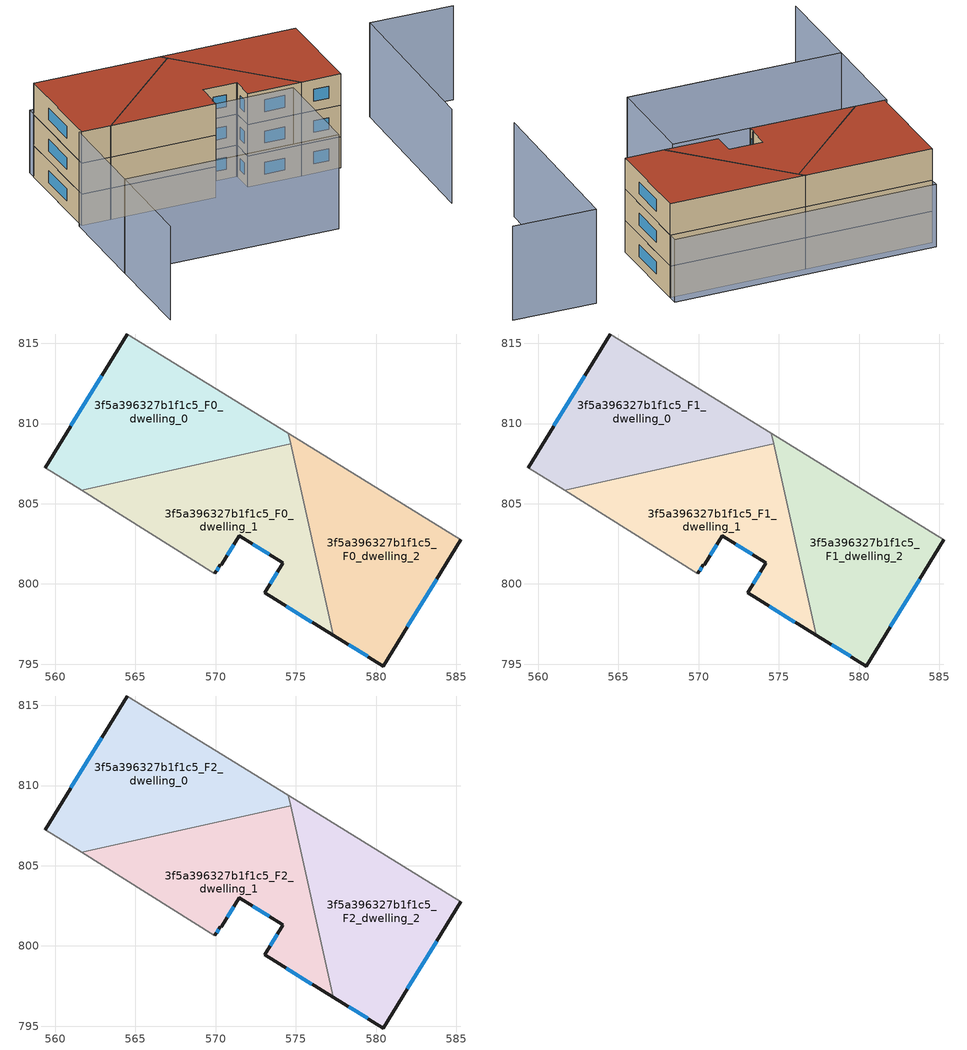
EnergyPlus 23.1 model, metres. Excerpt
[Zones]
3f5a396327b1f1c5_F0_dwelling_0
 floor ground (EU_floor_Construction): 574.52,809.39 574.67,808.74 561.65,805.83 559.37,807.26 564.5,815.58 z0
 wall outside (EU_wall_Construction): 564.5,815.58 559.37,807.26 z0:3
 wall adiabatic (EU_wall_Construction): 574.52,809.39 564.5,815.58 / 559.37,807.26 561.65,805.83 z0:3
 wall to 3f5a396327b1f1c5_F0_dwelling_1 (EU_wall_Construction): 561.65,805.83 574.67,808.74 z0:3
 wall to 3f5a396327b1f1c5_F0_dwelling_2 (EU_wall_Construction): 574.67,808.74 574.52,809.39 z0:3
 window (EU_Window_Construction): 562.9,812.99 560.97,809.85 z0.93:2.07
3f5a396327b1f1c5_F0_dwelling_1
 floor ground (EU_floor_Construction): 574.67,808.74 577.34,796.8 573.05,799.45 574.19,801.29 574.16,801.31 574.17,801.34 571.48,803 570.39,801.22 570.35,801.16 570.29,801.2 569.95,800.66 569.95,800.65 561.65,805.83 z0
 wall outside (EU_wall_Construction): 569.95,800.66 570.29,801.2 570.35,801.16 570.39,801.22 571.48,803 574.17,801.34 574.16,801.31 574.19,801.29 573.05,799.45 577.34,796.8 z0:3
 wall adiabatic (EU_wall_Construction): 561.65,805.83 569.95,800.65 569.95,800.66 z0:3
 wall to 3f5a396327b1f1c5_F0_dwelling_2 (EU_wall_Construction): 577.34,796.8 574.67,808.74 z0:3
 window (EU_Window_Construction): 572.32,802.48 573.33,801.85 / 570.73,801.77 571.14,802.44 / 570.06,800.83 570.19,801.03 / 574.39,798.62 576,797.63 / 573.83,800.71 573.41,800.02 z0.93:2.07
3f5a396327b1f1c5_F0_dwelling_2
 floor ground (EU_floor_Construction): 585.29,802.74 580.45,794.88 577.34,796.8 574.52,809.39 z0
 wall outside (EU_wall_Construction): 577.34,796.8 580.45,794.88 585.29,802.74 z0:3
 wall adiabatic (EU_wall_Construction): 585.29,802.74 574.52,809.39 z0:3
 window (EU_Window_Construction): 581.96,797.33 583.78,800.29 / 578.31,796.21 579.48,795.48 z0.93:2.07
3f5a396327b1f1c5_F1_dwelling_0
 floor to 3f5a396327b1f1c5_F0_dwelling_0 (EU_floor_Construction): 574.52,809.39 574.67,808.74 561.65,805.83 559.37,807.26 564.5,815.58 z3
 wall outside (EU_wall_Construction): 564.5,815.58 559.37,807.26 z3:6
 wall adiabatic (EU_wall_Construction): 574.52,809.39 564.5,815.58 / 559.37,807.26 561.65,805.83 z3:6
 wall to 3f5a396327b1f1c5_F1_dwelling_1 (EU_wall_Construction): 561.65,805.83 574.67,808.74 z3:6
 wall to 3f5a396327b1f1c5_F1_dwelling_2 (EU_wall_Construction): 574.67,808.74 574.52,809.39 z3:6
 window (EU_Window_Construction): 562.9,812.99 560.97,809.85 z3.93:5.07
3f5a396327b1f1c5_F1_dwelling_1
 floor to 3f5a396327b1f1c5_F0_dwelling_1 (EU_floor_Construction): 574.67,808.74 577.34,796.8 573.05,799.45 574.19,801.29 574.16,801.31 574.17,801.34 571.48,803 570.39,801.22 570.35,801.16 570.29,801.2 569.95,800.66 569.95,800.65 561.65,805.83 z3
 wall outside (EU_wall_Construction): 569.95,800.66 570.29,801.2 570.35,801.16 570.39,801.22 571.48,803 574.17,801.34 574.16,801.31 574.19,801.29 573.05,799.45 577.34,796.8 z3:6
 wall adiabatic (EU_wall_Construction): 561.65,805.83 569.95,800.65 569.95,800.66 z3:6
 wall to 3f5a396327b1f1c5_F1_dwelling_2 (EU_wall_Construction): 577.34,796.8 574.67,808.74 z3:6
 window (EU_Window_Construction): 572.32,802.48 573.33,801.85 / 570.73,801.77 571.14,802.44 / 570.06,800.83 570.19,801.03 / 574.39,798.62 576,797.63 / 573.83,800.71 573.41,800.02 z3.93:5.07
3f5a396327b1f1c5_F1_dwelling_2
 floor to 3f5a396327b1f1c5_F0_dwelling_2 (EU_floor_Construction): 585.29,802.74 580.45,794.88 577.34,796.8 574.52,809.39 z3
 wall outside (EU_wall_Construction): 577.34,796.8 580.45,794.88 585.29,802.74 z3:6
 wall adiabatic (EU_wall_Construction): 585.29,802.74 574.52,809.39 z3:6
 window (EU_Window_Construction): 581.96,797.33 583.78,800.29 / 578.31,796.21 579.48,795.48 z3.93:5.07
3f5a396327b1f1c5_F2_dwelling_0
 floor to 3f5a396327b1f1c5_F1_dwelling_0 (EU_floor_Construction): 574.52,809.39 574.67,808.74 561.65,805.83 559.37,807.26 564.5,815.58 z6
 wall outside (EU_wall_Construction): 564.5,815.58 559.37,807.26 z6:9
 wall adiabatic (EU_wall_Construction): 574.52,809.39 564.5,815.58 / 559.37,807.26 561.65,805.83 z6:9
 wall to 3f5a396327b1f1c5_F2_dwelling_1 (EU_wall_Construction): 561.65,805.83 574.67,808.74 z6:9
 wall to 3f5a396327b1f1c5_F2_dwelling_2 (EU_wall_Construction): 574.67,808.74 574.52,809.39 z6:9
 window (EU_Window_Construction): 562.9,812.99 560.97,809.85 z6.93:8.07
 roof outside (EU_roof_Construction): 574.67,808.74 574.52,809.39 564.5,815.58 559.37,807.26 561.65,805.83 z9
3f5a396327b1f1c5_F2_dwelling_1
 floor to 3f5a396327b1f1c5_F1_dwelling_1 (EU_floor_Construction): 574.67,808.74 577.34,796.8 573.05,799.45 574.19,801.29 574.16,801.31 574.17,801.34 571.48,803 570.39,801.22 570.35,801.16 570.29,801.2 569.95,800.66 569.95,800.65 561.65,805.83 z6
 wall outside (EU_wall_Construction): 569.95,800.66 570.29,801.2 570.35,801.16 570.39,801.22 571.48,803 574.17,801.34 574.16,801.31 574.19,801.29 573.05,799.45 577.34,796.8 z6:9
 wall adiabatic (EU_wall_Construction): 561.65,805.83 569.95,800.65 569.95,800.66 z6:9
 wall to 3f5a396327b1f1c5_F2_dwelling_2 (EU_wall_Construction): 577.34,796.8 574.67,808.74 z6:9
 window (EU_Window_Construction): 572.32,802.48 573.33,801.85 / 570.73,801.77 571.14,802.44 / 570.06,800.83 570.19,801.03 / 574.39,798.62 576,797.63 / 573.83,800.71 573.41,800.02 z6.93:8.07
 roof outside (EU_roof_Construction): 577.34,796.8 574.67,808.74 561.65,805.83 569.95,800.65 569.95,800.66 570.29,801.2 570.35,801.16 570.39,801.22 571.48,803 574.17,801.34 574.16,801.31 574.19,801.29 573.05,799.45 z9
3f5a396327b1f1c5_F2_dwelling_2
 floor to 3f5a396327b1f1c5_F1_dwelling_2 (EU_floor_Construction): 585.29,802.74 580.45,794.88 577.34,796.8 574.52,809.39 z6
 wall outside (EU_wall_Construction): 577.34,796.8 580.45,794.88 585.29,802.74 z6:9
 wall adiabatic (EU_wall_Construction): 585.29,802.74 574.52,809.39 z6:9
 window (EU_Window_Construction): 581.96,797.33 583.78,800.29 / 578.31,796.21 579.48,795.48 z6.93:8.07
 roof outside (EU_roof_Construction): 580.45,794.88 585.29,802.74 574.52,809.39 577.34,796.8 z9
shading: 580.33,783.46 589.61,798.05 / 589.61,798.05 596.13,793.9 / 549.16,791.36 554.17,799.37 / 559.18,807.38 576.09,796.81 / 576.09,796.81 571.08,788.79 / 571.08,788.79 554.17,799.37 / 554.17,799.37 559.18,807.38 / 554.17,799.37 571.03,788.83 z0:9; 564.95,816.31 585.75,803.49 / 585.75,803.49 585.29,802.74 / 585.29,802.74 564.49,815.56 / 564.49,815.56 564.95,816.31 z0:6
[Building]
EU S2 Campaign: North Axis=0; Terrain=City; Solar Distribution=FullExterior
[Site:Location]
Montreal-Trudeau.Intl.AP: Latitude=45.4667; Longitude=-73.75; Time Zone=-5; Elevation=36
[SizingPeriod:WeatherFileDays]
AnnualSizingPeriod: Begin Month=1; Begin Day of Month=1; End Month=12; End Day of Month=31; Day of Week for Start Day=Monday; Use Weather File Daylight Saving Period=No; Use Weather File Rain and Snow Indicators=No
[MATERIAL]
EU_InternalMass_Material: Roughness=MediumRough; Thickness=0.1; Conductivity=1; Density=1800; Specific Heat=900; Thermal Absorptance=0.9; Solar Absorptance=0.7; Visible Absorptance=0.7
[MATERIAL:NOMASS] Roughness=MediumRough; Thermal Absorptance=0.9; Solar Absorptance=0.7; Visible Absorptance=0.7
Name | Thermal Resistance
EU_wall_NoMass; EU_floor_NoMass | 1.36485
EU_roof_NoMass | 2.55992
[WINDOWMATERIAL:SIMPLEGLAZINGSYSTEM]
EU_Window_SimpleGlazing: UFactor=3.92339; Solar Heat Gain Coefficient=0.8; Visible Transmittance=0.8
[CONSTRUCTION]
EU_wall_Construction: EU_wall_NoMass
EU_roof_Construction: EU_roof_NoMass
EU_floor_Construction: EU_floor_NoMass
EU_Window_Construction: EU_Window_SimpleGlazing
EU_InternalMass_Construction: EU_InternalMass_Material
[ZONE] Type=1; Multiplier=1; Ceiling Height=autocalculate; Floor Area=autocalculate; Part of Total Floor Area=Yes
Name | Volume
3f5a396327b1f1c5_F0_dwelling_0; 3f5a396327b1f1c5_F1_dwelling_0; 3f5a396327b1f1c5_F2_dwelling_0; 3f5a396327b1f1c5_F0_dwelling_2; 3f5a396327b1f1c5_F1_dwelling_2; 3f5a396327b1f1c5_F2_dwelling_2 | 225.833
3f5a396327b1f1c5_F0_dwelling_1; 3f5a396327b1f1c5_F1_dwelling_1; 3f5a396327b1f1c5_F2_dwelling_1 | 225.834
[INTERNALMASS] Construction=EU_InternalMass_Construction
Name | Zone or ZoneList | Surface Area
3f5a396327b1f1c5_F0_dwelling_0_EU_InternalMass | 3f5a396327b1f1c5_F0_dwelling_0 | 75.2762
3f5a396327b1f1c5_F0_dwelling_1_EU_InternalMass | 3f5a396327b1f1c5_F0_dwelling_1 | 75.2784
3f5a396327b1f1c5_F0_dwelling_2_EU_InternalMass | 3f5a396327b1f1c5_F0_dwelling_2 | 75.2774
3f5a396327b1f1c5_F1_dwelling_0_EU_InternalMass | 3f5a396327b1f1c5_F1_dwelling_0 | 75.2762
3f5a396327b1f1c5_F1_dwelling_1_EU_InternalMass | 3f5a396327b1f1c5_F1_dwelling_1 | 75.2784
3f5a396327b1f1c5_F1_dwelling_2_EU_InternalMass | 3f5a396327b1f1c5_F1_dwelling_2 | 75.2774
3f5a396327b1f1c5_F2_dwelling_0_EU_InternalMass | 3f5a396327b1f1c5_F2_dwelling_0 | 75.2762
3f5a396327b1f1c5_F2_dwelling_1_EU_InternalMass | 3f5a396327b1f1c5_F2_dwelling_1 | 75.2784
3f5a396327b1f1c5_F2_dwelling_2_EU_InternalMass | 3f5a396327b1f1c5_F2_dwelling_2 | 75.2774
[OTHEREQUIPMENT] Fuel Type=Electricity; Design Level Calculation Method=Watts/Area; Power per Zone Floor Area=1; Fraction Latent=0; Fraction Radiant=0; Fraction Lost=0; Carbon Dioxide Generation Rate=0; EndUse Subcategory=EU_Step8_InternalGains
Name | Zone or ZoneList or Space or SpaceList | Schedule
EU_Step8_InternalGain_3f5a396327b1f1c5_F0_dwelling_0_f000 | 3f5a396327b1f1c5_F0_dwelling_0 | EU_Step8_GainSchedule_3f5a396327b1f1c5_F0_dwelling_0_f000
EU_Step8_InternalGain_3f5a396327b1f1c5_F0_dwelling_1_f000 | 3f5a396327b1f1c5_F0_dwelling_1 | EU_Step8_GainSchedule_3f5a396327b1f1c5_F0_dwelling_1_f000
EU_Step8_InternalGain_3f5a396327b1f1c5_F0_dwelling_2_f000 | 3f5a396327b1f1c5_F0_dwelling_2 | EU_Step8_GainSchedule_3f5a396327b1f1c5_F0_dwelling_2_f000
EU_Step8_InternalGain_3f5a396327b1f1c5_F1_dwelling_0_f000 | 3f5a396327b1f1c5_F1_dwelling_0 | EU_Step8_GainSchedule_3f5a396327b1f1c5_F1_dwelling_0_f000
EU_Step8_InternalGain_3f5a396327b1f1c5_F1_dwelling_1_f000 | 3f5a396327b1f1c5_F1_dwelling_1 | EU_Step8_GainSchedule_3f5a396327b1f1c5_F1_dwelling_1_f000
EU_Step8_InternalGain_3f5a396327b1f1c5_F1_dwelling_2_f000 | 3f5a396327b1f1c5_F1_dwelling_2 | EU_Step8_GainSchedule_3f5a396327b1f1c5_F1_dwelling_2_f000
EU_Step8_InternalGain_3f5a396327b1f1c5_F2_dwelling_0_f000 | 3f5a396327b1f1c5_F2_dwelling_0 | EU_Step8_GainSchedule_3f5a396327b1f1c5_F2_dwelling_0_f000
EU_Step8_InternalGain_3f5a396327b1f1c5_F2_dwelling_1_f000 | 3f5a396327b1f1c5_F2_dwelling_1 | EU_Step8_GainSchedule_3f5a396327b1f1c5_F2_dwelling_1_f000
EU_Step8_InternalGain_3f5a396327b1f1c5_F2_dwelling_2_f000 | 3f5a396327b1f1c5_F2_dwelling_2 | EU_Step8_GainSchedule_3f5a396327b1f1c5_F2_dwelling_2_f000
[ZONEVENTILATION:DESIGNFLOWRATE] Schedule=EU_AlwaysOn; Design Flow Rate Calculation Method=AirChanges/Hour; Air Changes per Hour=0.860309; Ventilation Type=Natural; Fan Pressure Rise=0; Fan Total Efficiency=1; Constant Term Coefficient=1; Temperature Term Coefficient=0; Velocity Term Coefficient=0; Velocity Squared Term Coefficient=0; Minimum Indoor Temperature=-100; Maximum Indoor Temperature=100; Delta Temperature=-100; Minimum Outdoor Temperature=-100; Maximum Outdoor Temperature=100; Maximum Wind Speed=40
Name | Zone or ZoneList or Space or SpaceList
EU_ConstantAir_3f5a396327b1f1c5_F0_dwelling_0 | 3f5a396327b1f1c5_F0_dwelling_0
EU_ConstantAir_3f5a396327b1f1c5_F0_dwelling_1 | 3f5a396327b1f1c5_F0_dwelling_1
EU_ConstantAir_3f5a396327b1f1c5_F0_dwelling_2 | 3f5a396327b1f1c5_F0_dwelling_2
EU_ConstantAir_3f5a396327b1f1c5_F1_dwelling_0 | 3f5a396327b1f1c5_F1_dwelling_0
EU_ConstantAir_3f5a396327b1f1c5_F1_dwelling_1 | 3f5a396327b1f1c5_F1_dwelling_1
EU_ConstantAir_3f5a396327b1f1c5_F1_dwelling_2 | 3f5a396327b1f1c5_F1_dwelling_2
EU_ConstantAir_3f5a396327b1f1c5_F2_dwelling_0 | 3f5a396327b1f1c5_F2_dwelling_0
EU_ConstantAir_3f5a396327b1f1c5_F2_dwelling_1 | 3f5a396327b1f1c5_F2_dwelling_1
EU_ConstantAir_3f5a396327b1f1c5_F2_dwelling_2 | 3f5a396327b1f1c5_F2_dwelling_2
[HVACTEMPLATE:THERMOSTAT] Constant Heating Setpoint=20; Constant Cooling Setpoint=50
EU_HeatOnly_3f5a396327b1f1c5_F0_dwelling_0; EU_HeatOnly_3f5a396327b1f1c5_F0_dwelling_1; EU_HeatOnly_3f5a396327b1f1c5_F0_dwelling_2; EU_HeatOnly_3f5a396327b1f1c5_F1_dwelling_0; EU_HeatOnly_3f5a396327b1f1c5_F1_dwelling_1; EU_HeatOnly_3f5a396327b1f1c5_F1_dwelling_2; EU_HeatOnly_3f5a396327b1f1c5_F2_dwelling_0; EU_HeatOnly_3f5a396327b1f1c5_F2_dwelling_1; EU_HeatOnly_3f5a396327b1f1c5_F2_dwelling_2
[HVACTEMPLATE:ZONE:IDEALLOADSAIRSYSTEM] System Availability Schedule=EU_AlwaysOn; Maximum Heating Supply Air Temperature=50; Minimum Cooling Supply Air Temperature=13; Maximum Heating Supply Air Humidity Ratio=0.0156; Minimum Cooling Supply Air Humidity Ratio=0.0077; Heating Limit=NoLimit; Cooling Limit=NoLimit; Heating Availability Schedule=EU_AlwaysOn; Cooling Availability Schedule=EU_CoolingOff; Dehumidification Control Type=ConstantSensibleHeatRatio; Cooling Sensible Heat Ratio=0.7; Dehumidification Setpoint=60; Humidification Control Type=None; Humidification Setpoint=30; Outdoor Air Method=None; Outdoor Air Flow Rate per Person=0.00944; Outdoor Air Flow Rate per Zone Floor Area=0; Outdoor Air Flow Rate per Zone=0; Demand Controlled Ventilation Type=None; Outdoor Air Economizer Type=NoEconomizer; Heat Recovery Type=None; Sensible Heat Recovery Effectiveness=0.7; Latent Heat Recovery Effectiveness=0.65
Name | Template Thermostat
3f5a396327b1f1c5_F0_dwelling_0 | EU_HeatOnly_3f5a396327b1f1c5_F0_dwelling_0
3f5a396327b1f1c5_F0_dwelling_1 | EU_HeatOnly_3f5a396327b1f1c5_F0_dwelling_1
3f5a396327b1f1c5_F0_dwelling_2 | EU_HeatOnly_3f5a396327b1f1c5_F0_dwelling_2
3f5a396327b1f1c5_F1_dwelling_0 | EU_HeatOnly_3f5a396327b1f1c5_F1_dwelling_0
3f5a396327b1f1c5_F1_dwelling_1 | EU_HeatOnly_3f5a396327b1f1c5_F1_dwelling_1
3f5a396327b1f1c5_F1_dwelling_2 | EU_HeatOnly_3f5a396327b1f1c5_F1_dwelling_2
3f5a396327b1f1c5_F2_dwelling_0 | EU_HeatOnly_3f5a396327b1f1c5_F2_dwelling_0
3f5a396327b1f1c5_F2_dwelling_1 | EU_HeatOnly_3f5a396327b1f1c5_F2_dwelling_1
3f5a396327b1f1c5_F2_dwelling_2 | EU_HeatOnly_3f5a396327b1f1c5_F2_dwelling_2
[SIZING:ZONE] Zone Cooling Design Supply Air Temperature Input Method=SupplyAirTemperature; Zone Cooling Design Supply Air Temperature=13; Zone Heating Design Supply Air Temperature Input Method=SupplyAirTemperature; Zone Heating Design Supply Air Temperature=50; Zone Cooling Design Supply Air Humidity Ratio=0.008; Zone Heating Design Supply Air Humidity Ratio=0.008; Cooling Design Air Flow Method=DesignDay; Cooling Design Air Flow Rate=0; Cooling Minimum Air Flow per Zone Floor Area=0.000762; Cooling Minimum Air Flow=0; Cooling Minimum Air Flow Fraction=0.2; Heating Design Air Flow Method=DesignDay; Heating Design Air Flow Rate=0; Heating Maximum Air Flow per Zone Floor Area=0.002032; Heating Maximum Air Flow=0.141576; Heating Maximum Air Flow Fraction=0.3; Account for Dedicated Outdoor Air System=No; Dedicated Outdoor Air System Control Strategy=NeutralSupplyAir; Dedicated Outdoor Air Low Setpoint Temperature for Design=autosize; Dedicated Outdoor Air High Setpoint Temperature for Design=autosize; Zone Load Sizing Method=Sensible Load Only No Latent Load; Zone Latent Cooling Design Supply Air Humidity Ratio Input Method=HumidityRatioDifference; Zone Cooling Design Supply Air Humidity Ratio Difference=0.005; Zone Latent Heating Design Supply Air Humidity Ratio Input Method=HumidityRatioDifference; Zone Humidification Design Supply Air Humidity Ratio Difference=0.005
3f5a396327b1f1c5_F0_dwelling_0; 3f5a396327b1f1c5_F0_dwelling_1; 3f5a396327b1f1c5_F0_dwelling_2; 3f5a396327b1f1c5_F1_dwelling_0; 3f5a396327b1f1c5_F1_dwelling_1; 3f5a396327b1f1c5_F1_dwelling_2; 3f5a396327b1f1c5_F2_dwelling_0; 3f5a396327b1f1c5_F2_dwelling_1; 3f5a396327b1f1c5_F2_dwelling_2
[SCHEDULE:CONSTANT]
Name | Hourly Value
EU_AlwaysOn | 1
EU_CoolingOff | 0
[SCHEDULE:FILE] Column Number=1; Rows to Skip at Top=0; Number of Hours of Data=8760; Column Separator=Comma; Interpolate to Timestep=No; Minutes per Item=60; Adjust Schedule for Daylight Savings=Yes
Name | File
EU_Step8_GainSchedule_3f5a396327b1f1c5_F0_dwelling_0_f000 | ../../schedules/3f5a396327b1f1c5/3f5a396327b1f1c5_F0_dwelling_0_f000_gain.csv
EU_Step8_GainSchedule_3f5a396327b1f1c5_F0_dwelling_1_f000 | ../../schedules/3f5a396327b1f1c5/3f5a396327b1f1c5_F0_dwelling_1_f000_gain.csv
EU_Step8_GainSchedule_3f5a396327b1f1c5_F0_dwelling_2_f000 | ../../schedules/3f5a396327b1f1c5/3f5a396327b1f1c5_F0_dwelling_2_f000_gain.csv
EU_Step8_GainSchedule_3f5a396327b1f1c5_F1_dwelling_0_f000 | ../../schedules/3f5a396327b1f1c5/3f5a396327b1f1c5_F1_dwelling_0_f000_gain.csv
EU_Step8_GainSchedule_3f5a396327b1f1c5_F1_dwelling_1_f000 | ../../schedules/3f5a396327b1f1c5/3f5a396327b1f1c5_F1_dwelling_1_f000_gain.csv
EU_Step8_GainSchedule_3f5a396327b1f1c5_F1_dwelling_2_f000 | ../../schedules/3f5a396327b1f1c5/3f5a396327b1f1c5_F1_dwelling_2_f000_gain.csv
EU_Step8_GainSchedule_3f5a396327b1f1c5_F2_dwelling_0_f000 | ../../schedules/3f5a396327b1f1c5/3f5a396327b1f1c5_F2_dwelling_0_f000_gain.csv
EU_Step8_GainSchedule_3f5a396327b1f1c5_F2_dwelling_1_f000 | ../../schedules/3f5a396327b1f1c5/3f5a396327b1f1c5_F2_dwelling_1_f000_gain.csv
EU_Step8_GainSchedule_3f5a396327b1f1c5_F2_dwelling_2_f000 | ../../schedules/3f5a396327b1f1c5/3f5a396327b1f1c5_F2_dwelling_2_f000_gain.csv
